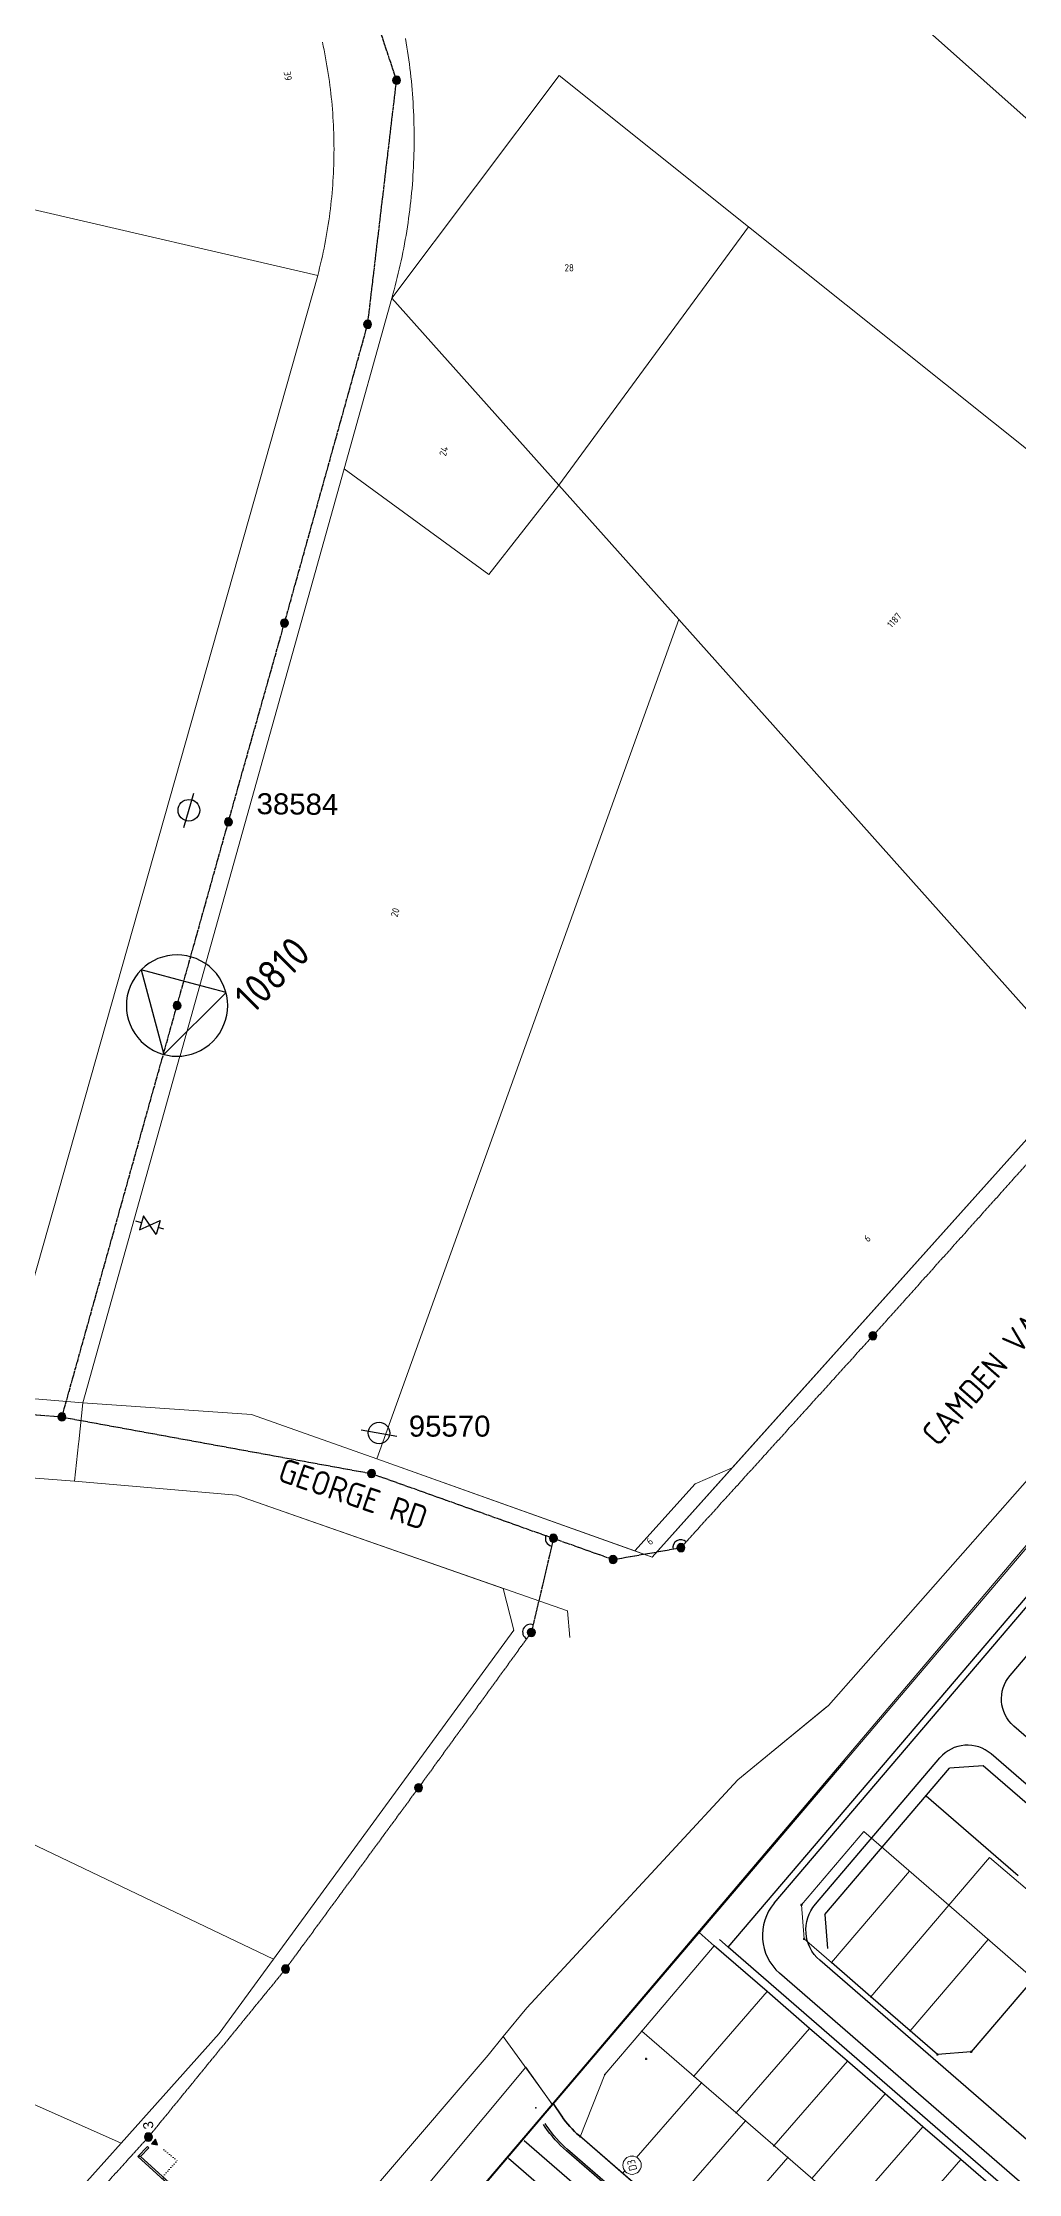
# Model space of a CAD drawing. Extents: x 294483 to 298733, y 6233899 to 6239242.
# Drawn here: x 296250 to 296494, y 6237220 to 6237753 of the extents above; entities that cross this region are included whole.
import ezdxf
from ezdxf.enums import TextEntityAlignment as Align

# ---------------------------------------------------------------- set-up
doc = ezdxf.new("R2010")
doc.units = 0
doc.header["$PDSIZE"] = -5
for name, pattern in [('Cable Exist OH', [1, 1, 0]), ('Cable Exist UG', [8.2, 4, -1.2, 1.8, -1.2]), ('DOT', [0.25, 0, -0.25]), ('solid', [0])]:
    doc.linetypes.add(name, pattern=pattern)
for name, color, linetype in [('_User Duct ID', 3, 'Continuous'), ('_User_HV Only', 7, 'Continuous'), ('_User_HV_Exist', 7, 'Continuous'), ('Duct_SP_EXT', 7, 'Continuous'), ('Equip_SP_HV_EXT', 7, 'Continuous'), ('Notes', 7, 'Continuous'), ('Sub_SP_TR_HV_LV_EXT', 7, 'Continuous'), ('SupportsOH_SP_TR_HV_LV_SL_EXT', 7, 'Continuous')]:
    doc.layers.add(name, color=color, linetype=linetype)
doc.layers.add('Cadastre Land Parcels_SP_EXT', color=9, linetype='Continuous', lineweight=5)
doc.layers.add('Cadastre Roads_SP_EXT', color=94, linetype='Continuous', lineweight=15)
doc.layers.add('Mains_HV_EXT', color=1, linetype='Continuous', lineweight=25, true_color=0xff0000)
doc.styles.add('HVSW_LABEL', font='arial.ttf')
doc.styles.add('POLE_LABEL', font='arial.ttf')
doc.styles.get("Standard").update_dxf_attribs({"font": 'isocp.shx'})

# ---------------------------------------------------------------- blocks, each defined once
blk = doc.blocks.new('SUB_POLE_EXT')
blk.add_wipeout([(0, 4.22), (0.42, 4.2), (0.83, 4.14), (1.21, 4.05), (1.62, 3.9), (1.99, 3.72), (2.35, 3.51), (2.68, 3.26), (2.99, 2.99), (3.28, 2.66), (3.52, 2.34), (3.76, 1.92), (3.9, 1.62), (4.04, 1.23), (4.18, 0.63), (4.22, 0), (4.18, -0.61), (4.06, -1.15), (3.9, -1.62), (3.58, -2.24), (3.22, -2.73), (2.97, -3.01), (2.68, -3.26), (2.36, -3.5), (2, -3.72), (1.64, -3.89), (1.25, -4.03), (0.82, -4.14), (0.42, -4.2), (0, -4.22), (-0.41, -4.2), (-0.8, -4.15), (-1.21, -4.05), (-1.62, -3.9), (-1.99, -3.73), (-2.35, -3.51), (-2.68, -3.26), (-2.96, -3.02), (-3.23, -2.72), (-3.51, -2.35), (-3.71, -2.01), (-3.91, -1.6), (-4.05, -1.21), (-4.16, -0.76), (-4.22, -0.14), (-4.21, 0.39), (-4.14, 0.83), (-4.03, 1.27), (-3.9, 1.63), (-3.71, 2.02), (-3.5, 2.37), (-3.28, 2.67), (-2.99, 2.99), (-2.68, 3.27), (-2.33, 3.52), (-1.98, 3.73), (-1.63, 3.9), (-1.2, 4.05), (-0.78, 4.15), (-0.4, 4.21)])
blk.add_line((2.16, 0.48), (2.16, 0.48, 0))
blk.add_lwpolyline([(-4.22, 0, 1), (4.22, 0, 1)], format="xyb", close=True)
blk.add_lwpolyline([(2.14, 0.52), (0, 4.22), (-3.66, -2.11), (3.66, -2.11)], close=True)
for tag, height, flags, p in [('ASSET_NUM', 2.5, 8, (2, 2)), ('STREET_CODE', 0.2, 9, (1.5, 0)), ('SECONDARY_VOLTAGE', 0.2, 9, (1.5, -1.6)), ('STATE', 0.2, 9, (1.5, -1.8)), ('CONSTRUCTED_VOLTAGE', 0.2, 9, (1.5, -0.2)), ('NO_PHASES', 0.2, 9, (1.5, -0.4)), ('OPERATING_VOLTAGE', 0.2, 9, (1.5, -0.6)), ('OPERATED_BY', 0.2, 9, (1.5, -0.8)), ('MAINTAINED_BY', 0.2, 9, (1.5, -1)), ('ORIENTATION', 0.2, 9, (1.5, -1.2)), ('OWNED_BY', 0.2, 9, (1.5, -1.4)), ('SUBSTATION_TYPE', 0.2, 9, (1.5, -2)), ('STREETNAME', 0.2, 9, (1.5, -2.8)), ('SUBURB', 0.2, 9, (1.5, -3)), ('Z', 0.2, 1, (1.5, -3.4)), ('USAGE', 0.2, 9, (1.5, -2.2)), ('LEGEND', 0.2, 9, (1.5, -2.4)), ('LOCATION', 0.2, 9, (1.5, -2.6)), ('NOTES', 0.2, 9, (1.5, -3.2))]:
    blk.add_attdef(tag, text='', height=height, dxfattribs=dict(flags=flags)).set_placement(p, align=Align.MIDDLE_LEFT)
blk = doc.blocks.new('POLE_EXT')
blk.add_hatch(color=256).paths.add_polyline_path([(-1, 0, 1), (1, 0, 1)])
blk.add_lwpolyline([(-1, 0, 1), (1, 0, 1)], format="xyb", close=True)
for tag, height, flags, p in [('pNumber', 2.5, 8, (-17.84, 2.07)), ('OWNED_BY', 0.2, 9, (1.35, -0.4)), ('PARENT', 0.2, 9, (1.35, -0.6)), ('SPECIAL_USE', 0.2, 9, (1.35, -0.8)), ('STATE', 0.2, 9, (1.35, -1)), ('USAGE', 0.2, 9, (1.35, -1.2)), ('cLV', 0.2, 9, (1.35, -1.4)), ('hDepth', 0.2, 9, (1.35, -1.6)), ('hDia', 0.2, 9, (1.35, -1.8)), ('cHV', 0.2, 9, (1.35, -2)), ('LBRACKET', 0.2, 9, (1.35, -2.2)), ('LExisting', 0.2, 9, (1.35, -2.4)), ('LANTNUMBER', 0.2, 9, (1.35, -2.6)), ('LOther', 0.2, 9, (1.35, -2.8)), ('LRemove', 0.2, 9, (1.35, -3)), ('LEGEND', 0.2, 9, (1.35, -3.2)), ('cLinedev', 0.2, 9, (1.35, -3.4)), ('LOCATION', 0.2, 9, (1.35, -3.6)), ('pExisting', 0.2, 9, (1.35, -3.8)), ('PFNUMBER', 0.2, 9, (1.35, -4)), ('NEWPFNUMBER', 0.2, 9, (1.35, -4.2)), ('pFooting', 0.2, 9, (1.35, -4.4)), ('pNew', 0.2, 9, (1.35, -4.6)), ('pRelocate', 0.2, 9, (1.35, -5)), ('pRemove', 0.2, 9, (1.35, -5.2)), ('pReplace', 0.2, 9, (1.35, -5.4)), ('pStay', 0.2, 9, (1.35, -5.6)), ('pType', 0.2, 9, (1.35, -5.8)), ('cspan', 0.2, 9, (1.35, -6)), ('STREETNAME', 0.2, 9, (1.35, -6.2)), ('SUBURB', 0.2, 9, (1.35, -6.4)), ('NOTES', 0.2, 9, (1.35, -6.6)), ('MAINTAINED_BY', 0.2, 9, (1.36, -6.81)), ('OPERATED_BY', 0.2, 9, (1.36, -7.01))]:
    blk.add_attdef(tag, text='', height=height, dxfattribs=dict(flags=flags)).set_placement(p, align=Align.MIDDLE_LEFT)
at = {"style": 'POLE_LABEL'}
for tag, height, flags, p in [('STRUCTURE_PLANT_NUMBER', 0.2, 9, (1.35, 0.03)), ('ASSET_NUM', 2.5, 8, (2, 2)), ('STREET_CODE', 0.2, 9, (1.35, -0.2))]:
    blk.add_attdef(tag, text='', height=height, dxfattribs=dict(at, flags=flags)).set_placement(p, align=Align.MIDDLE_LEFT)
at = {"flags": 1}
blk.add_attdef('Z', (1.35, -7.33), '', height=0.2, dxfattribs=at)
blk = doc.blocks.new('HV_ABS_CLOSED_EXT')
blk.add_line((-3, 6.87), (3, 6.87))
blk.add_circle((0, 6.87), 1.8)
at = {"style": 'HVSW_LABEL'}
for tag, height, flags, p in [('ASSET_NUM', 3.5, 8, (2, 2)), ('STREET_CODE', 0.2, 9, (0, -0.2))]:
    blk.add_attdef(tag, text='', height=height, dxfattribs=dict(at, flags=flags)).set_placement(p, align=Align.MIDDLE_LEFT)
at = {"flags": 1}
blk.add_attdef('Z', (0, 0), '', height=0.2, dxfattribs=at)
at = {"flags": 9}
for tag, p in [('ACTUAL_STATUS', (0, -0.4)), ('STATE', (0, -1.6)), ('SWITCH_TYPE', (0, -1.8)), ('STREETNAME', (0, -2.6)), ('SUBURB', (0, -2.8)), ('CONSTRUCTED_VOLTAGE', (0, -0.6)), ('NO_PHASES', (0, -0.8)), ('OPERATING_VOLTAGE', (0, -1)), ('ORIENTATION', (0, -1.2)), ('OWNED_BY', (0, -1.4)), ('USAGE', (0, -2)), ('LEGEND', (0, -2.2)), ('LOCATION', (0, -2.4)), ('NOTES', (0, -3))]:
    blk.add_attdef(tag, text='', height=0.2, dxfattribs=at).set_placement(p, align=Align.MIDDLE_LEFT)
blk = doc.blocks.new('HV_DOF_CLOSED_EXT')
for p, q in [((0, 7.9), (0, 6.94)), ((0, 4.06), (0, 3.1))]:
    blk.add_line(p, q)
blk.add_lwpolyline([(-1.2, 4.06), (1.2, 4.06), (-1.2, 6.94), (1.2, 6.94)], close=True)
for tag, height, flags, p in [('STREET_CODE', 0.2, 9, (1.5, 0)), ('ASSET_NUM', 2.5, 8, (2, 2)), ('ACTUAL_STATUS', 0.2, 9, (1.5, -0.2)), ('STATE', 0.2, 9, (1.5, -1.8)), ('SWITCH_TYPE', 0.2, 9, (1.5, -2)), ('STREETNAME', 0.2, 9, (1.5, -2.8)), ('SUBURB', 0.2, 9, (1.5, -3)), ('Z', 0.2, 1, (1.5, -3.6)), ('CONSTRUCTED_VOLTAGE', 0.2, 9, (1.5, -0.4)), ('NO_PHASES', 0.2, 9, (1.5, -0.6)), ('OPERATING_VOLTAGE', 0.2, 9, (1.5, -0.8)), ('ORIENTATION', 0.2, 9, (1.5, -1)), ('OWNED_BY', 0.2, 9, (1.5, -1.2)), ('OPERATED_BY', 0.2, 9, (1.5, -1.4)), ('MAINTAINED_BY', 0.2, 9, (1.5, -1.6)), ('USAGE', 0.2, 9, (1.5, -2.2)), ('LEGEND', 0.2, 9, (1.5, -2.4)), ('LOCATION', 0.2, 9, (1.5, -2.6)), ('NOTES', 0.2, 9, (1.5, -3.2)), ('LABEL_ALIGNMENT', 0.2, 9, (1.5, -3.4))]:
    blk.add_attdef(tag, text='', height=height, dxfattribs=dict(flags=flags)).set_placement(p, align=Align.MIDDLE_LEFT)
blk = doc.blocks.new('DUCT_INDICATOR')
at = {"color": 7, "lineweight": 9}
blk.add_attdef('CODE', text='', height=1.8, dxfattribs=at).set_placement((-4.4, 4.91), align=Align.MIDDLE_CENTER)
at = {"color": 7, "linetype": 'Continuous'}
blk.add_wipeout([(0, 2.87), (-0.98, 2.7), (-1.6, 2.39), (-2.18, 1.88), (-2.67, 1.06), (-2.87, 0), (-2.74, -0.87), (-2.4, -1.58), (-1.97, -2.09), (-1.13, -2.64), (-0.48, -2.83), (0.75, -2.78), (1.67, -2.34), (2.39, -1.59), (2.69, -1), (2.84, -0.42), (2.87, 0), (2.82, 0.56), (2.68, 1.05), (2.49, 1.44), (2.19, 1.86), (1.81, 2.23), (1.32, 2.55), (0.85, 2.75)], dxfattribs=at)
at = {"color": 7, "lineweight": 18}
blk.add_circle((0, 0), 2.87, dxfattribs=at)
at = {"color": 7, "lineweight": 9, "flags": 1}
blk.add_attdef('Z', (0, 0), '', height=0.2, dxfattribs=at)
blk = doc.blocks.new('UGOH_EXT')
blk.add_hatch(color=256).paths.add_polyline_path([(-0.75, 1.7), (0.75, 1.7), (0, 3)])
for p, q in [((0, 3), (-0.75, 1.7)), ((-0.75, 1.7), (0.75, 1.7)), ((0.75, 1.7), (0, 3))]:
    blk.add_line(p, q)
for tag, flags, p in [('CONSTRUCTED_VOLTAGE', 9, (1.5, 0)), ('STATE', 9, (1.5, -0.6)), ('ACTUAL_STATUS', 9, (1.5, -1.6)), ('TYPE', 1, (1.5, -2)), ('OPERATING_VOLTAGE', 9, (1.5, -0.2)), ('ORIENTATION', 9, (1.5, -0.4)), ('USAGE', 9, (1.5, -0.8)), ('OWNED_BY', 9, (1.5, -1)), ('OPERATED_BY', 9, (1.5, -1.2)), ('MAINTAINED_BY', 9, (1.5, -1.4)), ('NUMBER_OF_PHASES', 9, (1.5, -1.8))]:
    blk.add_attdef(tag, text='', height=0.2, dxfattribs=dict(flags=flags)).set_placement(p, align=Align.MIDDLE_LEFT)
blk = doc.blocks.new('POINT_CROSS')
at = {"color": 0, "linetype": 'solid'}
for p, q in [((-0.25, 0), (0.25, 0)), ((0, -0.25), (0, 0.25))]:
    blk.add_line(p, q, dxfattribs=at)
at = {"color": 7, "flags": 1}
for tag, p, height in [('POINT_NUMBER', (1.2, -0.5), 1.25), ('POINT_CODE', (1.2, -2), 1.5), ('POINT_HEIGHT', (1.2, -3.5), 1.5), ('POINT_NOTE', (1.2, -5), 1.5)]:
    blk.add_attdef(tag, p, '', height=height, dxfattribs=at)
blk = doc.blocks.new('A$C6F2C62F7')
at = {"layer": 'Notes', "lineweight": 9}
for p, q in [((296650.04, 6237557.93), (296313.86, 6237162.69)), ((296455.14, 6237305.63), (296439.59, 6237287.35)), ((296455.14, 6237305.63), (296476.36, 6237287.21)), ((296486.51, 6237299.15), (296476.36, 6237287.21)), ((296507.84, 6237281.01), (296486.51, 6237299.15)), ((296466.54, 6237295.73), (296447.1, 6237272.88)), ((296439.59, 6237287.35), (296440.23, 6237278.85)), ((296476.36, 6237287.21), (296456.92, 6237264.36)), ((296476.36, 6237287.21), (296497.51, 6237268.86)), ((296447.1, 6237272.88), (296440.23, 6237278.85)), ((296466.74, 6237255.84), (296486.18, 6237278.69)), ((296417.81, 6237277.12), (296399.67, 6237255.79)), ((296412.68, 6237244.49), (296431.04, 6237265.64)), ((296423.26, 6237235.32), (296441.61, 6237256.46)), ((296399.67, 6237255.79), (296390.46, 6237244.96)), ((296414.57, 6237242.86), (296399.67, 6237255.79)), ((296432.7, 6237227.12), (296451.05, 6237248.27)), ((296390.46, 6237244.96), (296384.34, 6237229.37)), ((296414.57, 6237242.86), (296394.91, 6237220.2)), ((296425.56, 6237233.31), (296414.57, 6237242.86)), ((296442.14, 6237218.93), (296460.49, 6237240.08)), ((296425.56, 6237233.31), (296405.9, 6237210.66)), ((296436.14, 6237224.14), (296425.56, 6237233.31)), ((296451.58, 6237210.74), (296469.93, 6237231.88)), ((296436.14, 6237224.14), (296416.47, 6237201.48)), ((296447.47, 6237214.31), (296436.14, 6237224.14)), ((296461.02, 6237202.54), (296479.37, 6237223.69))]:
    blk.add_line(p, q, dxfattribs=at)
at = {"layer": 'Notes'}
for p, q in [((296417.81, 6237277.12), (296414, 6237280.42)), ((296431.04, 6237265.64), (296417.81, 6237277.12)), ((296456.92, 6237264.36), (296447.1, 6237272.88)), ((296497.51, 6237268.86), (296481.96, 6237250.58)), ((296441.61, 6237256.46), (296431.04, 6237265.64)), ((296466.74, 6237255.84), (296456.92, 6237264.36)), ((296451.05, 6237248.27), (296441.61, 6237256.46)), ((296473.54, 6237249.94), (296466.74, 6237255.84)), ((296481.96, 6237250.58), (296473.54, 6237249.94)), ((296460.49, 6237240.08), (296451.05, 6237248.27)), ((296469.93, 6237231.88), (296460.49, 6237240.08)), ((296379.7, 6237234.55), (296377.61, 6237237.64)), ((296532.86, 6237100.46), (296384.11, 6237229.57)), ((296479.37, 6237223.69), (296469.93, 6237231.88)), ((296489.94, 6237214.51), (296479.37, 6237223.69))]:
    blk.add_line(p, q, dxfattribs=at)
blk.add_arc((296400.82, 6237248.83), 25.5, 214.0548, 229.0442, dxfattribs=at)
for p in [(296439.59, 6237287.35), (296476.36, 6237287.21), (296414, 6237280.42), (296440.23, 6237278.85), (296486.18, 6237278.69), (296417.81, 6237277.12), (296447.1, 6237272.88), (296431.04, 6237265.64), (296456.92, 6237264.36), (296441.61, 6237256.46), (296399.67, 6237255.79), (296466.74, 6237255.84), (296481.96, 6237250.58), (296400.82, 6237248.83), (296451.05, 6237248.27), (296473.54, 6237249.94), (296390.46, 6237244.96), (296412.68, 6237244.49), (296414.57, 6237242.86), (296460.49, 6237240.08), (296373.25, 6237236.6), (296423.26, 6237235.32), (296384.34, 6237229.37), (296425.56, 6237233.31), (296469.93, 6237231.88), (296432.7, 6237227.12), (296436.14, 6237224.14), (296479.37, 6237223.69)]:
    blk.add_point(p, dxfattribs=at)
for p in [(296439.59, 6237287.35), (296414, 6237280.42), (296440.23, 6237278.85), (296481.96, 6237250.58), (296400.82, 6237248.83), (296473.54, 6237249.94)]:
    blk.add_blockref('POINT_CROSS', p, dxfattribs=at)

msp = doc.modelspace()

# ---------------------------------------------------------------- linework, layer by layer
at = {"layer": '_User_HV Only', "color": 7, "linetype": 'DOT', "lineweight": 0, "ltscale": 2, "flags": 128}
msp.add_lwpolyline([(296280.29746, 6237226.11143), (296283.60569, 6237223.384), (296279.94804, 6237219.27098), (296323.85946, 6237179.31326), (296323.85946, 6237179.31326), (296311.6005, 6237164.9086), (296308.85659, 6237162.48494), (296308.85659, 6237162.48494)], dxfattribs=at)
at = {"layer": '_User_HV_Exist', "color": 7, "linetype": 'Cable Exist OH', "flags": 128}
msp.add_lwpolyline([(296377.6143, 6237378.93889), (296372.10343, 6237355.41245)], dxfattribs=at)
at = {"layer": '_User_HV_Exist', "color": 7, "linetype": 'Cable Exist OH', "lineweight": 0, "flags": 128}
msp.add_lwpolyline([(296372.10343, 6237355.41245), (296343.94024, 6237316.59822), (296310.71921, 6237271.28816), (296276.46842, 6237229.30062)], dxfattribs=at)
at = {"layer": '_User_HV_Exist', "color": 7, "linetype": 'Cable Exist OH', "lineweight": 0}
msp.add_lwpolyline([(296276.45179, 6237229.28195), (296219.39146, 6237166.16576)], dxfattribs=at)
at = {"layer": 'Cadastre Land Parcels_SP_EXT', "linetype": 'Continuous'}
for points in [[(296634.97795, 6237648.8664), (296597.58499, 6237687.78292), (296625.30164, 6237719.43621), (296464.07492, 6237860.68413), (296419.84492, 6237801.44678), (296616.40938, 6237626.49378), (296634.97795, 6237648.8664)], [(296426.37297, 6237706.73698), (296379.08304, 6237744.549), (296337.23899, 6237688.86897), (296378.93402, 6237642.17202), (296426.37297, 6237706.73698)], [(296585.97199, 6237579.13204), (296426.37297, 6237706.73698), (296378.93402, 6237642.17202), (296408.93204, 6237608.58699), (296510.33497, 6237494.87703), (296585.97199, 6237579.13204)], [(296378.93402, 6237642.17202), (296337.23899, 6237688.86897), (296325.37, 6237646.23197), (296361.52799, 6237619.77803), (296378.93402, 6237642.17202)], [(296412.99093, 6237392.58441), (296422.26894, 6237396.56662), (296510.33515, 6237494.87738), (296408.93187, 6237608.58743), (296333.52523, 6237398.8169), (296397.91546, 6237375.77295), (296412.99093, 6237392.58441)], [(296694.53039, 6237607.24796), (296688.66272, 6237612.05228), (296446.34426, 6237337.18608), (296446.1025, 6237336.98689), (296423.70567, 6237318.53191), (296370.95502, 6237261.58254), (296365.0317, 6237254.45781), (296377.32513, 6237237.50899), (296642.40249, 6237550.16848), (296656.84566, 6237567.20466), (296683.92403, 6237590.6075), (296694.80678, 6237600.01387), (296703.85275, 6237599.84612), (296694.53039, 6237607.24796)], [(296367.71666, 6237355.98026), (296365.09468, 6237366.39149), (296298.43739, 6237389.70963), (296258.03228, 6237393.24019), (296237.33763, 6237394.79087), (296197.85074, 6237398.00176), (296136.40807, 6237402.99644), (296046.84374, 6237410.27911), (296032.38316, 6237404.48599), (296133.19241, 6237356.83629), (296190.03003, 6237329.97169), (296307.73007, 6237273.74612), (296367.71666, 6237355.98026)], [(296294.131, 6237255.14893), (296307.73007, 6237273.74612), (296190.03003, 6237329.97169), (296133.19241, 6237356.83629), (296032.38316, 6237404.48599), (296005.60716, 6237393.82707), (295975.06404, 6237358.59676), (296123.27893, 6237292.7833), (296180.94838, 6237267.17506), (296269.62029, 6237227.79973), (296294.131, 6237255.14893)], [(296422.26894, 6237396.56662), (296412.99093, 6237392.58441), (296397.91546, 6237375.77295), (296402.25162, 6237374.22103), (296422.26894, 6237396.56662)], [(296269.62002, 6237227.8), (296180.94803, 6237267.17497), (296123.27902, 6237292.78304), (295975.06404, 6237358.59702), (295933.82004, 6237311.036), (296116.37998, 6237229.20696), (296173.91799, 6237203.41401), (296226.59797, 6237179.79997), (296269.62002, 6237227.8)], [(296313.80532, 6237162.87049), (296377.32513, 6237237.50899), (296365.0317, 6237254.45781), (296361.32006, 6237249.74589), (296283.61632, 6237159.01689), (296294.6208, 6237143.32955), (296313.80532, 6237162.87049)]]:
    msp.add_lwpolyline(points, close=True, dxfattribs=at)
for points in [[(296616.40938, 6237626.49378), (296419.84492, 6237801.44678)], [(296246.21585, 6237711.34874), (296318.73905, 6237694.56148), (296318.98841, 6237695.52766), (296318.98841, 6237695.52766), (296319.23018, 6237696.4957), (296319.46373, 6237697.4655), (296319.68978, 6237698.43716), (296319.90822, 6237699.41068), (296320.11845, 6237700.38596), (296320.32118, 6237701.36309), (296320.51639, 6237702.34102), (296320.70322, 6237703.32178), (296320.88182, 6237704.30236), (296321.05292, 6237705.28577), (296321.21652, 6237706.27006), (296321.37181, 6237707.25514), (296321.51959, 6237708.242), (296321.65906, 6237709.22973), (296321.79103, 6237710.21923), (296321.91479, 6237711.20856), (296322.03015, 6237712.19974), (296322.13809, 6237713.19171), (296322.23773, 6237714.18448), (296322.32986, 6237715.17814), (296322.41369, 6237716.17161), (296322.49001, 6237717.16695), (296322.55811, 6237718.16201), (296322.61791, 6237719.15796), (296322.67021, 6237720.15471), (296322.7142, 6237721.15128), (296322.74997, 6237722.14776), (296322.77815, 6237723.14494), (296322.79811, 6237724.14301), (296322.81066, 6237725.14091), (296322.8149, 6237726.13863), (296322.81083, 6237727.13617), (296322.79847, 6237728.13353), (296322.77868, 6237729.13072), (296322.7505, 6237730.12879), (296322.71499, 6237731.12562), (296322.67118, 6237732.12228), (296322.61906, 6237733.11885), (296322.55953, 6237734.11418), (296322.49169, 6237735.10933), (296322.41563, 6237736.10431), (296322.33207, 6237737.09814), (296322.24029, 6237738.09188), (296322.14021, 6237739.0843), (296322.03271, 6237740.07663), (296321.91691, 6237741.06781), (296321.79368, 6237742.05784), (296321.66215, 6237743.04664), (296321.52241, 6237744.03428), (296321.37525, 6237745.02078), (296321.21978, 6237746.0071), (296321.0569, 6237746.99131), (296320.8858, 6237747.97436), (296320.70728, 6237748.95521), (296320.52046, 6237749.93587), (296320.32542, 6237750.91434), (296320.12287, 6237751.89076), (296319.91299, 6237752.86596)], [(296340.67637, 6237753.7772), (296340.85666, 6237752.71782), (296341.03023, 6237751.6573), (296341.19479, 6237750.59554), (296341.35194, 6237749.53272), (296341.50157, 6237748.4677), (296341.64299, 6237747.4025), (296341.77699, 6237746.33614), (296341.90269, 6237745.26953), (296342.02017, 6237744.20088), (296342.13015, 6237743.13197), (296342.23191, 6237742.06199), (296342.32616, 6237740.99176), (296342.41219, 6237739.92037), (296342.48993, 6237738.84881), (296342.56024, 6237737.77618), (296342.62313, 6237736.7033), (296342.67772, 6237735.63023), (296342.72401, 6237734.55699), (296342.76199, 6237733.4826), (296342.79255, 6237732.40812), (296342.8157, 6237731.33435), (296342.83054, 6237730.25943), (296342.83707, 6237729.18539), (296342.83619, 6237728.11012), (296342.827, 6237727.03573), (296342.80951, 6237725.96117), (296342.7846, 6237724.88642), (296342.7513, 6237723.81247), (296342.71067, 6237722.73835), (296342.66164, 6237721.66511), (296342.6052, 6237720.59169), (296342.54045, 6237719.51907), (296342.4674, 6237718.44724), (296342.38684, 6237717.37523), (296342.29807, 6237716.30509), (296342.20179, 6237715.23476), (296342.0972, 6237714.16426), (296341.98511, 6237713.09561), (296341.86471, 6237712.02775), (296341.73689, 6237710.9607), (296341.60077, 6237709.89549), (296341.45714, 6237708.83011), (296341.30512, 6237707.76659), (296341.14577, 6237706.70386), (296340.97802, 6237705.64192), (296340.80277, 6237704.58184), (296340.61922, 6237703.52265), (296340.42904, 6237702.46522), (296340.22967, 6237701.40956), (296340.02288, 6237700.35478), (296339.80859, 6237699.30176), (296339.58679, 6237698.24963), (296339.35659, 6237697.20033), (296339.11898, 6237696.15182), (296338.87385, 6237695.10614), (296338.62043, 6237694.06134), (296338.35949, 6237693.01928), (296338.09105, 6237691.97908), (296337.81422, 6237690.93967), (296337.53076, 6237689.90414), (296337.23899, 6237688.86942), (296379.08268, 6237744.54864), (296426.37305, 6237706.73707), (296585.97155, 6237579.13221)]]:
    msp.add_lwpolyline(points, dxfattribs=at)
at = {"layer": 'Cadastre Roads_SP_EXT', "linetype": 'Continuous'}
for points in [[(296668.73011, 6237671.76213), (296648.37996, 6237649.18896), (296623.13202, 6237620.51096), (296585.97199, 6237579.13203), (296510.33503, 6237494.87696), (296402.25198, 6237374.22102), (296402.25222, 6237374.22082)], [(296446.34401, 6237337.18603), (296688.66301, 6237612.05197), (296688.66268, 6237612.05224)], [(296402.25114, 6237374.22049), (296402.25198, 6237374.22102), (296333.52503, 6237398.817), (296302.24598, 6237409.85901), (296260.04997, 6237412.82097), (296259.04699, 6237403.08296), (296258.99003, 6237402.53299), (296258.032, 6237393.23996), (296298.437, 6237389.71003), (296381.10602, 6237360.78998), (296381.73555, 6237354.11557)], [(296283.6163, 6237159.01692), (296361.32006, 6237249.74586), (296365.03163, 6237254.45777), (296370.95501, 6237261.58254), (296423.70568, 6237318.53198), (296446.34426, 6237337.18608)]]:
    msp.add_lwpolyline(points, dxfattribs=at)
at = {"layer": 'Duct_SP_EXT', "ltscale": 2}
for p, q in [((296273.80542, 6237224.41567), (296276.22382, 6237226.93657)), ((296273.80542, 6237224.41567), (296274.14942, 6237224.42757)), ((296323.52245, 6237179.29502), (296273.80542, 6237224.41567)), ((296274.49343, 6237224.43948), (296274.14942, 6237224.42757)), ((296274.49343, 6237224.43948), (296276.5702, 6237226.60427)), ((296324.19648, 6237179.33151), (296274.49343, 6237224.43948)), ((296276.22382, 6237226.93657), (296276.39701, 6237226.77042)), ((296276.5702, 6237226.60427), (296276.39701, 6237226.77042))]:
    msp.add_line(p, q, dxfattribs=at)
at = {"layer": 'Mains_HV_EXT', "linetype": 'Cable Exist OH'}
for p, q in [((296338.44572, 6237743.33641), (296319.66398, 6237799.9102)), ((296331.22441, 6237682.30721), (296338.44572, 6237743.33641)), ((296310.44111, 6237607.67289), (296331.22441, 6237682.30721)), ((296296.43967, 6237558.0272), (296310.44111, 6237607.67289)), ((296296.4355, 6237558.01243), (296296.43967, 6237558.0272)), ((296457.43901, 6237429.56697), (296531.98933, 6237512.82732)), ((296254.85212, 6237409.26221), (296268.86974, 6237459.39163)), ((295897.83006, 6237440.18455), (296254.85212, 6237409.26213)), ((296409.45513, 6237376.59423), (296457.43901, 6237429.56697)), ((296254.85212, 6237409.26213), (296332.19079, 6237395.11614)), ((296332.19079, 6237395.11614), (296377.70172, 6237378.90769)), ((296377.70172, 6237378.90769), (296392.51729, 6237373.63122)), ((296392.51729, 6237373.63122), (296409.45513, 6237376.59415))]:
    msp.add_line(p, q, dxfattribs=at)
at = {"layer": 'Mains_HV_EXT', "linetype": 'Continuous'}
for centre, radius, start, end in [((296377.60151, 6237378.9365), 1.98895, 158.0980412, 257.5286602), ((296409.45515, 6237376.59419), 2, 47.8497195, 192.0310339), ((296371.87115, 6237355.49927), 1.94794, 69.4860511, 240.9470237)]:
    msp.add_arc(centre, radius, start, end, dxfattribs=at)
at = {"layer": 'Notes'}
for p, q in [((296421.30105, 6237276.73844), (296628.68219, 6237520.46552)), ((296432.79903, 6237287.78258), (296619.4421, 6237507.137)), ((296313.80775, 6237162.59641), (296450.52401, 6237323.27376)), ((296445.45212, 6237284.90731), (296476.55967, 6237321.46682)), ((296484.97918, 6237322.10363), (296476.55967, 6237321.46682)), ((296616.83234, 6237207.66404), (296484.97918, 6237322.10363)), ((296616.80638, 6237212.321), (296486.93669, 6237325.03908)), ((296470.72598, 6237314.61071), (296493.72226, 6237294.67153)), ((296445.45212, 6237284.90731), (296446.09521, 6237276.40479)), ((296419.11082, 6237278.63942), (296421.30105, 6237276.73844)), ((296562.81784, 6237153.91149), (296421.30105, 6237276.73844)), ((296562.79188, 6237158.56845), (296434.12571, 6237270.24194))]:
    msp.add_line(p, q, dxfattribs=at)
at = {"layer": 'Notes', "lineweight": 9}
for p, q in [((296370.76578, 6237246.7328), (296289.89415, 6237150.00665)), ((296377.34929, 6237237.32813), (296370.76578, 6237246.7328))]:
    msp.add_line(p, q, dxfattribs=at)
at = {"layer": 'Notes'}
for points in [[(296652.27354, 6237185.60445), (296628.31467, 6237213.48161, 0.036524225), (296622.70567, 6237219.11795), (296492.63591, 6237332.00966, -0.41134279), (296491.6807, 6237344.63892), (296523.43594, 6237381.95964, -0.417090174), (296536.18972, 6237382.92427)], [(296592.87237, 6237138.1195), (296574.30016, 6237159.72906, 0.036524225), (296568.69116, 6237165.36539), (296444.13072, 6237273.4754, -0.41134279), (296443.06938, 6237287.50791), (296474.18291, 6237324.07445)]]:
    msp.add_lwpolyline(points, format="xyb", dxfattribs=at)
at = {"layer": 'Notes', "flags": 128}
msp.add_lwpolyline([(296532.86497, 6237100.46107), (296384.10978, 6237229.57046, -0.065497331), (296379.6976, 6237234.54884), (296377.63137, 6237237.60585)], format="xyb", dxfattribs=at)
at = {"layer": 'Notes', "color": 254, "true_color": 0xd1d1d1}
for points in [[(296529.62036, 6237096.72275), (296380.86517, 6237225.83214, -0.065497331), (296375.59651, 6237231.77692), (296375.15785, 6237232.42592)], [(296529.91532, 6237097.0626), (296381.16014, 6237226.17199, -0.065497331), (296375.96934, 6237232.02891), (296375.53068, 6237232.67791)]]:
    msp.add_lwpolyline(points, format="xyb", dxfattribs=at)
at = {"layer": 'Notes', "color": 254, "true_color": 0xd1d1d1, "flags": 128}
msp.add_lwpolyline([(296370.29804, 6237228.44928), (296522.95259, 6237095.95551, -0.414213562), (296523.00246, 6237095.25016), (296519.72508, 6237091.47408, -0.414213562), (296519.01973, 6237091.42421), (296366.36518, 6237223.91798)], format="xyb", dxfattribs=at)
at = {"layer": 'Notes'}
for centre, radius, start, end in [((296481.03741, 6237318.24213), 9, 49.0442388, 139.6063889), ((296442.31917, 6237279.68214), 12.5, 139.6063889, 229.0442388)]:
    msp.add_arc(centre, radius, start, end, dxfattribs=at)

# ---------------------------------------------------------------- block references
at = {"layer": 'Equip_SP_HV_EXT'}
ref = msp.add_blockref('HV_ABS_CLOSED_EXT', (296296.45012, 6237557.97484), dxfattribs=dict(at, xscale=1.5, yscale=1.5, rotation=73.56721433797648))
ref.add_attrib('ASSET_NUM', '38584', dxfattribs={"height": 5.25, "rotation": 359.4119744, "style": 'HVSW_LABEL'}).set_placement((296303.43718, 6237558.34984), align=Align.BOTTOM_LEFT)
at = {"layer": 'Equip_SP_HV_EXT', "xscale": 1.5, "yscale": 1.5, "rotation": 254.5350370155315}
msp.add_blockref('HV_DOF_CLOSED_EXT', (296268.85404, 6237459.39603), dxfattribs=at)
at = {"layer": 'Equip_SP_HV_EXT'}
ref = msp.add_blockref('HV_ABS_CLOSED_EXT', (296332.19085, 6237395.11619), dxfattribs=dict(at, xscale=1.5, yscale=1.5, rotation=349.5822311687629))
ref.add_attrib('ASSET_NUM', '95570', dxfattribs={"height": 5.25, "style": 'HVSW_LABEL'}).set_placement((296351.69544, 6237406.96736), align=Align.MIDDLE_CENTER)
at = {"layer": 'Equip_SP_HV_EXT', "linetype": 'Cable Exist UG', "lineweight": 0, "rotation": 229.4441177319036}
msp.add_blockref('UGOH_EXT', (296276.46247, 6237229.30087), dxfattribs=at)
at = {"layer": 'Notes', "color": 7, "lineweight": 0}
msp.add_blockref('A$C6F2C62F7', (0, 0), dxfattribs=at)
at = {"layer": 'SupportsOH_SP_TR_HV_LV_SL_EXT', "zscale": 2}
for p in [(296338.44572, 6237743.33632), (296331.18547, 6237682.34574), (296310.44104, 6237607.67294), (296296.45017, 6237557.9748), (296457.43901, 6237429.56699), (296254.85206, 6237409.26215), (296332.19082, 6237395.11613), (296377.61431, 6237378.93887), (296392.51731, 6237373.63124), (296409.45514, 6237376.59423), (296372.10346, 6237355.41247), (296343.94021, 6237316.59824), (296310.71921, 6237271.28809), (296276.45179, 6237229.28195)]:
    msp.add_blockref('POLE_EXT', p, dxfattribs=at)
at = {"layer": 'SupportsOH_SP_TR_HV_LV_SL_EXT'}
ref = msp.add_blockref('POLE_EXT', (296276.46842, 6237229.30062), dxfattribs=dict(at, zscale=2))
ref.add_attrib('ASSET_NUM', '3', dxfattribs={"height": 2.5, "rotation": 100, "style": 'POLE_LABEL', "oblique": 360}).set_placement((296276.22497, 6237233.18432), align=Align.MIDDLE_RIGHT)

# ---------------------------------------------------------------- texts
at = {"layer": 'Cadastre Land Parcels_SP_EXT'}
for s, rotation, p in [('39', 277.5984076, (296310.22562, 6237745.46221)), ('24', 74.360748, (296350.76772, 6237649.26278)), ('1187', 48.088612, (296462.10917, 6237606.30101)), ('20', 74.361298, (296338.65497, 6237534.03796)), ('6', 41.6896915, (296456.17738, 6237452.83238)), ('6', 41.7398395, (296401.83154, 6237377.12976))]:
    msp.add_text(s, height=1.8, rotation=rotation, dxfattribs=at).set_placement(p)
msp.add_text('28', height=1.8, dxfattribs=at).set_placement((296380.40721, 6237695.58175))
at = {"layer": 'Cadastre Roads_SP_EXT'}
for s, rotation, p in [('CAMDEN VALLEY WAY', 48.703384, (296473.65724, 6237401.59272)), ('GEORGE RD', 341.016937, (296308.4277, 6237393.42887))]:
    msp.add_text(s, height=6, rotation=rotation, dxfattribs=at).set_placement(p)

# ---------------------------------------------------------------- next in the draw order: block references
at = {"layer": 'Sub_SP_TR_HV_LV_EXT'}
ref = msp.add_blockref('SUB_POLE_EXT', (296283.60099, 6237512.07298), dxfattribs=dict(at, xscale=3, yscale=3, zscale=3, rotation=44.99999999999999))
ref.add_attrib('ASSET_NUM', '10810', dxfattribs={"height": 7.5, "rotation": 45}).set_placement((296304.12024, 6237508.12099), align=Align.BOTTOM_LEFT)

# ---------------------------------------------------------------- next in the draw order: linework, layer by layer
at = {"layer": 'Cadastre Land Parcels_SP_EXT', "linetype": 'Continuous'}
for points in [[(296318.73905, 6237694.56148), (296246.21594, 6237711.34874), (296199.37995, 6237600.02827), (296143.77395, 6237467.85776), (296143.67299, 6237467.61891), (296125.48636, 6237424.39467), (296239.53314, 6237414.46449), (296318.73905, 6237694.56148)], [(296378.93402, 6237642.17202), (296361.52799, 6237619.77803), (296325.37, 6237646.23197), (296260.04998, 6237412.82097), (296302.24603, 6237409.859), (296333.52496, 6237398.81698), (296408.93204, 6237608.58699), (296378.93402, 6237642.17202)]]:
    msp.add_lwpolyline(points, close=True, dxfattribs=at)
at = {"layer": 'Cadastre Roads_SP_EXT', "linetype": 'Continuous'}
for points in [[(296319.91296, 6237752.86591), (296320.12286, 6237751.89075), (296320.32535, 6237750.91435), (296320.52042, 6237749.93583), (296320.70727, 6237748.9552), (296320.88583, 6237747.9743), (296321.05696, 6237746.99128), (296321.2198, 6237746.00711), (296321.3753, 6237745.02082), (296321.52242, 6237744.03427), (296321.66221, 6237743.04666), (296321.7937, 6237742.05781), (296321.91688, 6237741.06782), (296322.03265, 6237740.07667), (296322.14021, 6237739.08429), (296322.24026, 6237738.09183), (296322.3321, 6237737.09821), (296322.41563, 6237736.10433), (296322.49175, 6237735.10939), (296322.55957, 6237734.11418), (296322.61909, 6237733.1188), (296322.67119, 6237732.12227), (296322.71499, 6237731.12565), (296322.75058, 6237730.12877), (296322.77866, 6237729.13074), (296322.79844, 6237728.13359), (296322.8108, 6237727.13617), (296322.81486, 6237726.13867), (296322.81063, 6237725.1409), (296322.79817, 6237724.14305), (296322.77822, 6237723.14493), (296322.74996, 6237722.14769), (296322.7142, 6237721.15134), (296322.67022, 6237720.15472), (296322.61785, 6237719.15793), (296322.55816, 6237718.16201), (296322.49008, 6237717.1669), (296322.41369, 6237716.1716), (296322.3298, 6237715.17816), (296322.2377, 6237714.18455), (296322.13809, 6237713.19172), (296322.03018, 6237712.1997), (296321.91476, 6237711.20855), (296321.79105, 6237710.21918), (296321.65912, 6237709.22971), (296321.5196, 6237708.24201), (296321.37177, 6237707.25511), (296321.21653, 6237706.27006), (296321.0529, 6237705.2858), (296320.88185, 6237704.30243), (296320.70321, 6237703.32179), (296320.51635, 6237702.34107), (296320.32111, 6237701.36308), (296320.11845, 6237700.38598), (296319.90828, 6237699.41064), (296319.68972, 6237698.43716), (296319.46375, 6237697.46553), (296319.23018, 6237696.49567), (296318.9884, 6237695.52766), (296318.73902, 6237694.56151), (296239.53319, 6237414.46451)], [(296248.06061, 6237413.78279), (296260.05005, 6237412.8215), (296325.36964, 6237646.23221), (296325.36964, 6237646.23221), (296337.23899, 6237688.86941), (296337.53075, 6237689.90409), (296337.81421, 6237690.93965), (296338.09105, 6237691.97909), (296338.3595, 6237693.01925), (296338.62045, 6237694.06134), (296338.87388, 6237695.10618), (296339.11902, 6237696.15181), (296339.35665, 6237697.20035), (296339.58678, 6237698.24969), (296339.8086, 6237699.30176), (296340.02292, 6237700.35481), (296340.22973, 6237701.40953), (296340.42904, 6237702.46523), (296340.61925, 6237703.5226), (296340.80275, 6237704.58191), (296340.97803, 6237705.64194), (296341.14572, 6237706.7039), (296341.3052, 6237707.76657), (296341.45709, 6237708.83013), (296341.60076, 6237709.89554), (296341.73693, 6237710.96077), (296341.86471, 6237712.02777), (296341.98516, 6237713.09565), (296342.09722, 6237714.16424), (296342.20177, 6237715.23477), (296342.29803, 6237716.30512), (296342.38686, 6237717.37521), (296342.4674, 6237718.44724), (296342.54043, 6237719.51901), (296342.60515, 6237720.59166), (296342.66167, 6237721.6651), (296342.71068, 6237722.73837), (296342.7513, 6237723.81243), (296342.78459, 6237724.88641), (296342.80949, 6237725.96118), (296342.82698, 6237727.03577), (296342.83616, 6237728.11019), (296342.83704, 6237729.1854), (296342.83051, 6237730.25946), (296342.81567, 6237731.33432), (296342.79263, 6237732.40811), (296342.76198, 6237733.48262), (296342.72401, 6237734.55703), (296342.67765, 6237735.63021), (296342.62308, 6237736.70331), (296342.56021, 6237737.77613), (296342.48991, 6237738.84887), (296342.41221, 6237739.92037), (296342.3262, 6237740.99179), (296342.23189, 6237742.06196), (296342.13016, 6237743.13196), (296342.02013, 6237744.20091), (296341.90268, 6237745.26958), (296341.77702, 6237746.33614), (296341.64297, 6237747.40243), (296341.5016, 6237748.46766), (296341.35192, 6237749.53272), (296341.19482, 6237750.59557), (296341.03031, 6237751.65727), (296340.85661, 6237752.71782), (296340.67638, 6237753.77722)]]:
    msp.add_lwpolyline(points, dxfattribs=at)
at = {"layer": 'Mains_HV_EXT', "linetype": 'Cable Exist OH'}
for p, q in [((296283.60106, 6237512.07299), (296296.4355, 6237558.01243)), ((296268.86974, 6237459.39163), (296283.60106, 6237512.07291))]:
    msp.add_line(p, q, dxfattribs=at)
at = {"layer": 'Notes', "lineweight": 9}
msp.add_line((296650.03965, 6237557.93491), (296313.86263, 6237162.68576), dxfattribs=at)

# ---------------------------------------------------------------- next in the draw order: block references
at = {"layer": 'SupportsOH_SP_TR_HV_LV_SL_EXT', "zscale": 2}
msp.add_blockref('POLE_EXT', (296283.60104, 6237512.073), dxfattribs=at)

# ---------------------------------------------------------------- next in the draw order: block references
at = {"layer": '_User Duct ID'}
ref = msp.add_blockref('DUCT_INDICATOR', (296397.25548, 6237222.25714), dxfattribs=dict(at, xscale=0.8, yscale=0.8, zscale=0.8, rotation=103.8615259150568))
ref.add_attrib('CODE', 'D3', dxfattribs={"layer": '0', "height": 2, "rotation": 103.8615259}).set_placement((296397.25548, 6237222.25714), align=Align.MIDDLE_CENTER)

doc.saveas('drawing.dxf')
